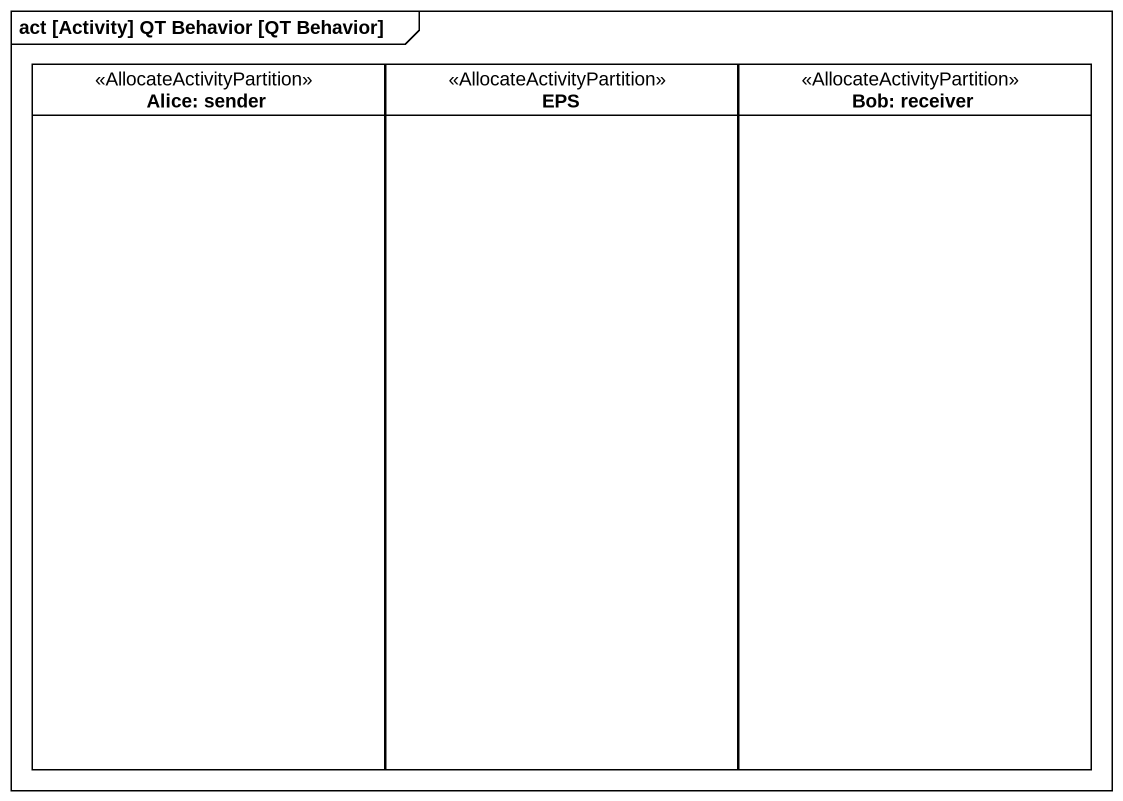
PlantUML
@startuml
mainframe act [Activity] QT Behavior [QT Behavior]
hide empty description
state "Alice: sender" as Alice_sender <<AllocateActivityPartition>>
state EPS <<AllocateActivityPartition>>
state "Bob: receiver" as Bob_receiver <<AllocateActivityPartition>>
@enduml
